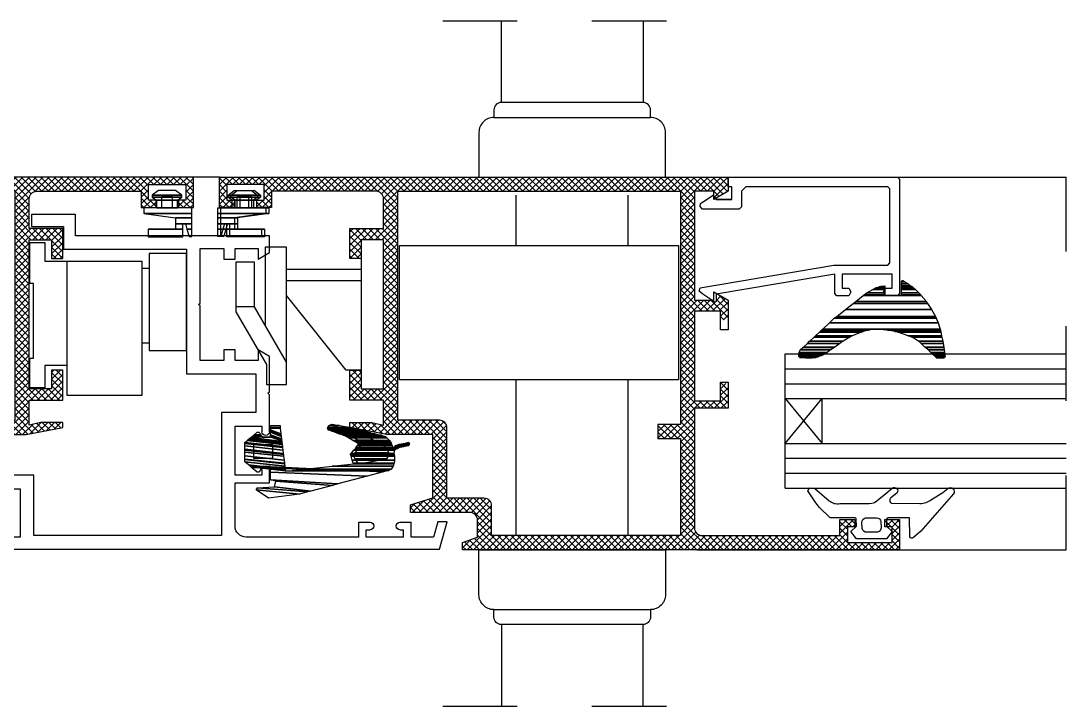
# Model space of a CAD drawing. Header units: millimetres. Extents: x 1398 to 1463.6, y 278.6 to 295.8.
# Drawn here: x 1420.327 to 1421.728, y 293.584 to 294.502 of the extents above; entities that cross this region are included whole.
import ezdxf

# ---------------------------------------------------------------- set-up
doc = ezdxf.new("R2010")
doc.units = ezdxf.units.MM
doc.linetypes.add('CENTER', pattern=[2, 1.25, -0.25, 0.25, -0.25])
for name, color, linetype in [('ACCES', 1, 'Continuous'), ('HATCH', 9, 'Continuous'), ('JOINT', 3, 'Continuous'), ('PARC', 8, 'Continuous'), ('PROFIL', 7, 'Continuous')]:
    doc.layers.add(name, color=color, linetype=linetype)
doc.styles.add('2', font='SCRIPTC.SHX', dxfattribs={"height": 0.2})
doc.styles.add('ROMANS', font='romans')

# ---------------------------------------------------------------- blocks, each defined once
blk = doc.blocks.new('8004000')
for p, q in [((-10.8, -1.6), (-10.8, -3.6)), ((-9.8, -1.6), (-9.8, -2.6)), ((-9.8, -2.6), (-9.3, -2.6)), ((-5.3, -2.6), (-4.8, -2.6)), ((-4.8, -1.6), (-4.8, -2.6)), ((-3.8, -1.6), (-3.8, -3.6)), ((-10.8, -3.6), (-9.3, -3.6)), ((-8.8, -3.1), (-8.8, -3.1)), ((-5.8, -3.1), (-5.8, -3.1)), ((-5.3, -3.6), (-3.8, -3.6))]:
    blk.add_line(p, q)
for centre, start, end in [((-9.3, -3.1), 0, 90), ((-5.3, -3.1), 90, 180), ((-9.3, -3.1), 270, 0), ((-5.3, -3.1), 180, 270)]:
    blk.add_arc(centre, 0.5, start, end)
at = {"layer": 'PROFIL'}
for p, q in [((-61.98, 0), (0, 0)), ((-61.98, -3.66), (-61.98, 0)), ((0, 0), (1.02, -3.66)), ((-56.2, -1.6), (-60.47, -1.6)), ((-60.47, -1.6), (-60.47, -3.66)), ((-56.2, -8.1), (-56.2, -1.6)), ((-29.2, -1.84), (-54.4, -1.84)), ((-54.4, -1.84), (-54.4, -9.9)), ((-29.2, -18.3), (-29.2, -1.84)), ((-10.8, -1.6), (-25.9, -1.6)), ((-4.8, -1.6), (-9.8, -1.6)), ((-0.8, -1.6), (-3.8, -1.6)), ((-0.23, -3.66), (-0.8, -1.6)), ((-60.47, -3.66), (-61.98, -3.66)), ((-27.4, -3.1), (-27.4, -8.9)), ((1.02, -3.66), (-0.23, -3.66)), ((-61.4, -13.6), (-61.4, -8.1)), ((-61.4, -8.1), (-56.2, -8.1)), ((-27.4, -8.9), (-22.8, -8.9)), ((-22.8, -8.9), (-22.8, -10.65)), ((-59.6, -9.9), (-59.6, -13.6)), ((-54.4, -9.9), (-59.6, -9.9)), ((-27.4, -9.9), (-27.4, -16.5)), ((-23.8, -9.9), (-27.4, -9.9)), ((-23.8, -10.65), (-23.8, -9.9)), ((-59.6, -13.6), (-61.4, -13.6)), ((-27.4, -16.5), (-23.8, -16.5)), ((-23.8, -16.5), (-23.8, -15.75)), ((-22.8, -15.75), (-22.8, -20.7)), ((-24.6, -18.3), (-29.2, -18.3)), ((-24.6, -23.5), (-24.6, -18.3)), ((-22.8, -20.7), (-23, -20.9)), ((-23, -20.9), (-22.8, -21.1)), ((-22.8, -21.1), (-22.8, -25.83)), ((-33.9, -23.5), (-24.6, -23.5)), ((-33.9, -40.2), (-33.9, -23.5)), ((-32.1, -25.3), (-32.1, -32.6)), ((-28.9, -25.3), (-32.1, -25.3)), ((-28.9, -26.7), (-28.9, -25.3)), ((-24.3, -25.3), (-27.4, -25.3)), ((-27.4, -25.3), (-27.4, -26.7)), ((-24.3, -26.7), (-24.3, -25.3)), ((-22.8, -25.83), (-24.3, -26.7)), ((-27.4, -26.7), (-28.9, -26.7)), ((-32.1, -32.6), (-32.3, -32.8)), ((-32.3, -32.8), (-32.1, -33)), ((-32.1, -33), (-32.1, -40.3)), ((-28.9, -38.9), (-27.4, -38.9)), ((-28.9, -40.3), (-28.9, -38.9)), ((-27.4, -38.9), (-27.4, -40.3)), ((-24.3, -38.9), (-22.8, -39.77)), ((-24.3, -40.3), (-24.3, -38.9)), ((-50.4, -43.25), (-50.4, -40.2)), ((-50.4, -40.2), (-33.9, -40.2)), ((-32.1, -40.3), (-28.9, -40.3)), ((-27.4, -40.3), (-24.3, -40.3)), ((-22.8, -39.77), (-22.8, -42)), ((-22.8, -42), (-48.8, -42)), ((-48.8, -42), (-48.8, -44.85)), ((-54.7, -43.25), (-50.4, -43.25)), ((-54.7, -44.85), (-54.7, -43.25)), ((-48.8, -44.85), (-54.7, -44.85))]:
    blk.add_line(p, q, dxfattribs=at)
for centre, radius, start, end in [((-25.9, -3.1), 1.5, 90, 180), ((-23.3, -10.65), 0.5, 180, 0), ((-23.3, -15.75), 0.5, 0, 180)]:
    blk.add_arc(centre, radius, start, end, dxfattribs=at)
blk = doc.blocks.new('3052000')
at = {"layer": 'ACCES'}
for p, q in [((0, -1), (-1, -1)), ((0, -11), (-1, -11))]:
    blk.add_line(p, q, dxfattribs=at)
blk.add_lwpolyline([(-11, 2), (-14, 2), (-14, 5), (-16, 5), (-16, 1), (-15.5, 1), (-15.5, -9), (-16, -9), (-16, -14.5), (-14, -14.5), (-14, -12), (-1, -12), (-1, 6), (-11, 6), (-11, -12)], dxfattribs=at)
blk.add_lwpolyline([(0, 0), (5, 0), (5, -13), (0, -13)], close=True, dxfattribs=at)
blk = doc.blocks.new('1663000')
at = {"layer": 'ACCES'}
for p, q in [((-12.8, -12.49), (-15.3, -12.49)), ((1.5, -16), (-8.5, -16)), ((1.5, -17.5), (-8.5, -17.5))]:
    blk.add_line(p, q, dxfattribs=at)
for points in [[(-8.5, -5.08), (-12.8, -12.49), (-12.8, -18.49), (-15.3, -18.49), (-15.3, -11.82), (-11.2, -4.76), (-11.2, -2.08), (-8.5, -2.08), (-8.5, -20.5), (-11.37, -20.5), (-11.37, -10.03)], [(1.5, -19), (1.5, -4), (-0.5, -4), (-8.5, -14)]]:
    blk.add_lwpolyline(points, dxfattribs=at)
blk = doc.blocks.new('*X21')
at = {"color": 0}
for p, q in [((135.51, 195.61), (136.94, 197.04)), ((135.51, 196.49), (136.06, 197.04)), ((136.51, 195.83), (135.51, 196.83)), ((137.18, 196.04), (136.18, 197.04)), ((136.82, 196.04), (137.82, 197.04)), ((138.06, 196.04), (137.06, 197.04)), ((137.71, 196.04), (138.71, 197.04)), ((138.95, 196.04), (137.95, 197.04)), ((138.59, 196.04), (139.09, 196.54)), ((139.09, 196.78), (138.83, 197.04)), ((139.09, 196.54), (139.59, 197.04)), ((139.83, 196.04), (139.09, 196.78)), ((139.48, 196.04), (140.48, 197.04)), ((140.71, 196.04), (139.71, 197.04)), ((140.36, 196.04), (141.36, 197.04)), ((141.6, 196.04), (140.6, 197.04)), ((141.24, 196.04), (142.24, 197.04)), ((142.48, 196.04), (141.48, 197.04)), ((142.13, 196.04), (143.13, 197.04)), ((144.3, 195.11), (142.37, 197.04)), ((142.51, 194.65), (144.9, 197.04)), ((142.51, 195.54), (144.01, 197.04)), ((145.18, 195.11), (143.25, 197.04)), ((143.85, 195.11), (145.78, 197.04)), ((146.07, 195.11), (144.13, 197.04)), ((144.73, 195.11), (146.66, 197.04)), ((146.95, 195.11), (145.02, 197.04)), ((145.62, 195.11), (147.55, 197.04)), ((147.83, 195.11), (145.9, 197.04)), ((146.5, 195.11), (148.43, 197.04)), ((148.72, 195.11), (146.79, 197.04)), ((147.38, 195.11), (149.31, 197.04)), ((149.6, 195.11), (147.67, 197.04)), ((148.27, 195.11), (150.2, 197.04)), ((150.49, 195.11), (148.55, 197.04)), ((149.15, 195.11), (151.08, 197.04)), ((151.37, 195.11), (149.44, 197.04)), ((150.03, 195.11), (151.97, 197.04)), ((152.25, 195.11), (150.32, 197.04)), ((150.92, 195.11), (152.85, 197.04)), ((153.14, 195.11), (151.21, 197.04)), ((151.8, 195.11), (153.73, 197.04)), ((154.02, 195.11), (152.09, 197.04)), ((152.69, 195.11), (154.62, 197.04)), ((154.91, 195.11), (152.97, 197.04)), ((153.57, 195.11), (155.5, 197.04)), ((155.79, 195.11), (153.86, 197.04)), ((154.45, 195.11), (156.39, 197.04)), ((156.67, 195.11), (154.74, 197.04)), ((155.34, 195.11), (157.27, 197.04)), ((157.56, 195.11), (155.62, 197.04)), ((156.22, 195.11), (158.15, 197.04)), ((158.39, 195.16), (156.51, 197.04)), ((157.11, 195.11), (158.39, 196.4)), ((158.39, 196.04), (157.39, 197.04)), ((158.39, 196.93), (158.28, 197.04)), ((158.39, 195.52), (159.92, 197.04)), ((158.39, 196.4), (159.04, 197.04)), ((160.21, 195.11), (158.39, 196.93)), ((158.87, 195.11), (160.81, 197.04)), ((161.09, 195.11), (159.16, 197.04)), ((159.76, 195.11), (161.69, 197.04)), ((161.98, 195.11), (160.04, 197.04)), ((160.64, 195.11), (162.57, 197.04)), ((164.91, 193.07), (160.93, 197.04)), ((161.53, 195.11), (163.46, 197.04)), ((164.91, 193.95), (161.81, 197.04)), ((162.35, 195.05), (164.34, 197.04)), ((164.91, 194.83), (162.7, 197.04)), ((162.84, 194.66), (165.22, 197.04)), ((163.01, 193.94), (166.11, 197.04)), ((165.51, 195.11), (163.58, 197.04)), ((166.4, 195.11), (164.46, 197.04)), ((165.06, 195.11), (166.99, 197.04)), ((167.28, 195.11), (165.35, 197.04)), ((165.94, 195.11), (167.88, 197.04)), ((168.16, 195.11), (166.23, 197.04)), ((166.83, 195.11), (168.76, 197.04)), ((169.05, 195.11), (167.12, 197.04)), ((167.71, 195.11), (169.64, 197.04)), ((169.93, 195.11), (168, 197.04)), ((168.6, 195.11), (170.53, 197.04)), ((170.82, 195.11), (168.88, 197.04)), ((169.48, 195.11), (171.41, 197.04)), ((171.7, 195.11), (169.77, 197.04)), ((170.36, 195.11), (172.3, 197.04)), ((172.58, 195.11), (170.65, 197.04)), ((171.25, 195.11), (173.18, 197.04)), ((173.47, 195.11), (171.53, 197.04)), ((172.13, 195.11), (174.06, 197.04)), ((174.35, 195.11), (172.42, 197.04)), ((173.02, 195.11), (174.95, 197.04)), ((175.23, 195.11), (173.3, 197.04)), ((173.9, 195.11), (175.83, 197.04)), ((176.12, 195.11), (174.19, 197.04)), ((174.78, 195.11), (176.72, 197.04)), ((177, 195.11), (175.07, 197.04)), ((175.67, 195.11), (177.6, 197.04)), ((177.89, 195.11), (175.95, 197.04)), ((176.55, 195.11), (178.48, 197.04)), ((178.77, 195.11), (176.84, 197.04)), ((177.43, 195.11), (179.37, 197.04)), ((179.65, 195.11), (177.72, 197.04)), ((178.32, 195.11), (180.25, 197.04)), ((180.54, 195.11), (178.61, 197.04)), ((179.2, 195.11), (181.13, 197.04)), ((181.42, 195.11), (179.49, 197.04)), ((180.09, 195.11), (182.02, 197.04)), ((182.31, 195.11), (180.37, 197.04)), ((180.97, 195.11), (182.9, 197.04)), ((183.19, 195.11), (181.26, 197.04)), ((181.85, 195.11), (183.79, 197.04)), ((184.07, 195.11), (182.14, 197.04)), ((182.74, 195.11), (184.67, 197.04)), ((184.96, 195.11), (183.03, 197.04)), ((183.62, 195.11), (185.55, 197.04)), ((185.84, 195.11), (183.91, 197.04)), ((184.51, 195.11), (186.44, 197.04)), ((186.73, 195.11), (184.79, 197.04)), ((185.39, 195.11), (187.32, 197.04)), ((187.61, 195.11), (185.68, 197.04)), ((186.27, 195.11), (188.21, 197.04)), ((188.49, 195.11), (186.56, 197.04)), ((187.16, 195.11), (189.09, 197.04)), ((189.38, 195.11), (187.44, 197.04)), ((188.04, 195.11), (189.97, 197.04)), ((192.11, 193.27), (188.33, 197.04)), ((188.93, 195.11), (190.86, 197.04)), ((192.11, 194.15), (189.21, 197.04)), ((189.81, 195.11), (191.74, 197.04)), ((192.11, 195.04), (190.1, 197.04)), ((190.21, 193.74), (193.51, 197.04)), ((190.21, 194.63), (192.63, 197.04)), ((192.55, 195.48), (190.98, 197.04)), ((193.2, 195.71), (191.86, 197.04)), ((193.84, 195.95), (192.75, 197.04)), ((192.99, 195.64), (194.11, 196.76)), ((194.11, 196.57), (193.63, 197.04)), ((136.51, 194.95), (135.51, 195.95)), ((135.51, 194.73), (136.51, 195.73)), ((136.51, 194.07), (135.51, 195.07)), ((135.51, 193.84), (136.51, 194.84)), ((143.51, 195.02), (142.51, 196.02)), ((143.51, 194.14), (142.51, 195.14)), ((157.99, 195.11), (158.39, 195.52)), ((159.32, 195.11), (158.39, 196.04)), ((158.44, 195.11), (158.39, 195.16)), ((163.01, 193.06), (164.91, 194.96)), ((136.74, 192.94), (135.51, 194.18)), ((135.51, 192.96), (136.51, 193.96)), ((136.38, 192.94), (137.38, 193.94)), ((137.39, 193.19), (136.63, 193.94)), ((141.51, 193.65), (141.8, 193.94)), ((142.05, 192.94), (141.51, 193.49)), ((141.68, 192.94), (143.51, 194.77)), ((142.93, 192.94), (141.93, 193.94)), ((143.51, 193.25), (142.51, 194.25)), ((142.56, 192.94), (143.51, 193.89)), ((164.91, 192.18), (163.01, 194.08)), ((163.01, 192.17), (164.91, 194.07)), ((190.21, 192.86), (192.11, 194.76)), ((194.38, 190.11), (190.21, 194.28)), ((190.21, 191.97), (192.11, 193.87)), ((135.86, 192.94), (135.51, 193.3)), ((137.28, 192.96), (137.36, 193.04)), ((143.45, 192.94), (143.51, 193)), ((164.91, 191.3), (163.01, 193.2)), ((163.01, 191.29), (164.91, 193.19)), ((164.91, 190.42), (163.01, 192.32)), ((163.01, 190.41), (164.91, 192.31)), ((193.49, 190.11), (190.21, 193.4)), ((190.21, 191.09), (192.11, 192.99)), ((192.61, 190.11), (190.21, 192.52)), ((190.45, 190.45), (192.35, 192.35)), ((191.01, 190.13), (192.91, 192.03)), ((191.88, 190.11), (193.78, 192.01)), ((192.76, 190.11), (194.66, 192.01)), ((195.26, 190.11), (193.36, 192.01)), ((193.65, 190.11), (195.55, 192.01)), ((196.14, 190.11), (194.24, 192.01)), ((194.53, 190.11), (196.43, 192.01)), ((198.11, 189.04), (195.13, 192.01)), ((195.42, 190.11), (197.32, 192.01)), ((198.11, 189.92), (196.01, 192.01)), ((196.21, 188.25), (199.97, 192.01)), ((196.21, 189.13), (199.08, 192.01)), ((196.21, 190.02), (198.2, 192.01)), ((198.67, 190.24), (196.9, 192.01)), ((199.34, 190.45), (197.78, 192.01)), ((200.01, 190.67), (198.66, 192.01)), ((199.27, 190.43), (200.85, 192.01)), ((200.68, 190.88), (199.55, 192.01)), ((201.11, 191.34), (200.43, 192.01)), ((164.91, 189.53), (163.01, 191.43)), ((163.01, 189.52), (164.91, 191.42)), ((191.73, 190.11), (190.21, 191.63)), ((190.71, 190.24), (190.34, 190.62)), ((200.56, 190.84), (201.11, 191.38)), ((164.91, 188.65), (163.01, 190.55)), ((163.01, 188.64), (164.91, 190.54)), ((164.91, 187.76), (163.01, 189.66)), ((163.01, 187.75), (164.91, 189.65)), ((198.11, 188.15), (196.21, 190.05)), ((196.21, 187.37), (198.11, 189.27)), ((164.91, 186.88), (163.01, 188.78)), ((163.01, 186.87), (164.91, 188.77)), ((164.91, 186), (163.01, 187.9)), ((163.01, 185.99), (164.91, 187.89)), ((198.11, 187.27), (196.21, 189.17)), ((196.21, 186.48), (198.11, 188.38)), ((198.11, 186.38), (196.21, 188.28)), ((164.91, 185.11), (163.01, 187.01)), ((163.01, 185.1), (164.91, 187)), ((196.21, 185.6), (198.11, 187.5)), ((198.11, 185.5), (196.21, 187.4)), ((196.21, 184.72), (198.11, 186.62)), ((198.11, 184.62), (196.21, 186.52)), ((164.91, 184.23), (163.01, 186.13)), ((163.01, 184.22), (164.91, 186.12)), ((163.01, 183.34), (164.91, 185.24)), ((164.91, 183.34), (163.01, 185.24)), ((196.21, 183.83), (198.11, 185.73)), ((198.11, 183.73), (196.21, 185.63)), ((164.91, 182.46), (163.01, 184.36)), ((163.01, 182.45), (164.91, 184.35)), ((196.21, 182.95), (198.11, 184.85)), ((198.11, 182.85), (196.21, 184.75)), ((196.21, 182.06), (198.11, 183.96)), ((198.11, 181.96), (196.21, 183.86)), ((166.27, 180.21), (163.01, 183.48)), ((163.01, 181.57), (164.91, 183.47)), ((165.39, 180.21), (163.01, 182.59)), ((163.01, 180.68), (164.91, 182.58)), ((196.21, 181.18), (198.11, 183.08)), ((199.53, 179.66), (196.21, 182.98)), ((196.26, 180.35), (198.11, 182.2)), ((163.01, 178.92), (166.2, 182.11)), ((163.01, 179.8), (165.32, 182.11)), ((164.91, 179.81), (163.01, 181.71)), ((164.91, 178.92), (163.01, 180.82)), ((165.19, 180.21), (167.09, 182.11)), ((167.15, 180.21), (165.25, 182.11)), ((166.07, 180.21), (167.91, 182.05)), ((167.91, 180.34), (166.14, 182.11)), ((166.95, 180.21), (167.91, 181.16)), ((167.91, 181.23), (167.02, 182.11)), ((167.91, 182.11), (167.91, 182.11)), ((198.64, 179.66), (196.21, 182.1)), ((197.76, 179.66), (196.21, 181.21)), ((196.63, 179.84), (198.35, 181.56)), ((197.34, 179.66), (199.24, 181.56)), ((198.22, 179.66), (200.12, 181.56)), ((200.41, 179.66), (198.51, 181.56)), ((199.11, 179.66), (201.01, 181.56)), ((201.29, 179.66), (199.39, 181.56)), ((199.99, 179.66), (201.89, 181.56)), ((202.18, 179.66), (200.28, 181.56)), ((200.87, 179.66), (202.77, 181.56)), ((204.7, 178.02), (201.16, 181.56)), ((201.76, 179.66), (203.66, 181.56)), ((204.7, 178.91), (202.04, 181.56)), ((202.64, 179.66), (204.5, 181.52)), ((202.81, 178.94), (205.24, 181.38)), ((204.7, 179.79), (202.93, 181.56)), ((205.17, 180.21), (203.81, 181.56)), ((206.31, 179.94), (204.79, 181.47)), ((205, 180.25), (205.99, 181.24)), ((205.71, 180.08), (206.73, 181.09)), ((207.2, 179.94), (205.88, 181.26)), ((206.46, 179.94), (207.47, 180.95)), ((208.08, 179.94), (206.98, 181.05)), ((207.35, 179.94), (208.21, 180.81)), ((208.96, 179.94), (208.07, 180.83)), ((162.02, 177.04), (164.91, 179.93)), ((164.91, 178.04), (163.01, 179.94)), ((167.84, 180.21), (167.91, 180.28)), ((196.78, 179.76), (196.3, 180.23)), ((202.81, 178.06), (204.7, 179.95)), ((208.23, 179.94), (208.95, 180.67)), ((209.11, 179.94), (209.21, 180.04)), ((209.21, 180.59), (209.17, 180.62)), ((158.51, 176.18), (160.37, 178.04)), ((158.51, 177.07), (159.48, 178.04)), ((158.51, 177.95), (158.6, 178.04)), ((159.71, 177.04), (158.71, 178.04)), ((160.6, 177.04), (159.6, 178.04)), ((160.25, 177.04), (161.25, 178.04)), ((161.48, 177.04), (160.48, 178.04)), ((161.13, 177.04), (162.13, 178.04)), ((162.37, 177.04), (161.37, 178.04)), ((164.91, 175.39), (162.25, 178.04)), ((162.9, 177.04), (164.91, 179.05)), ((164.91, 177.16), (163.01, 179.06)), ((164.91, 176.27), (163.01, 178.17)), ((163.01, 176.26), (164.91, 178.16)), ((202.81, 177.17), (204.7, 179.07)), ((204.71, 177.13), (202.81, 179.03)), ((202.81, 176.29), (204.7, 178.19)), ((205.51, 175.44), (202.81, 178.15)), ((159.51, 176.37), (158.51, 177.37)), ((163.01, 175.38), (164.91, 177.28)), ((202.81, 175.41), (204.7, 177.3)), ((204.71, 175.36), (202.81, 177.26)), ((202.81, 174.52), (205.23, 176.94)), ((202.81, 173.64), (206.11, 176.94)), ((206.39, 175.44), (204.89, 176.94)), ((205.5, 175.44), (207, 176.94)), ((207.28, 175.44), (205.78, 176.94)), ((206.38, 175.44), (207.88, 176.94)), ((209.21, 174.4), (206.66, 176.94)), ((207.26, 175.44), (208.76, 176.94)), ((209.21, 175.28), (207.54, 176.94)), ((209.21, 176.17), (208.43, 176.94)), ((159.51, 175.49), (158.51, 176.49)), ((158.51, 175.3), (159.51, 176.3)), ((159.43, 174.68), (158.51, 175.6)), ((158.81, 174.72), (159.51, 175.42)), ((164.91, 174.51), (163.01, 176.41)), ((163.01, 174.5), (164.91, 176.4)), ((164.91, 173.62), (163.01, 175.52)), ((163.01, 173.61), (164.91, 175.51)), ((204.71, 174.48), (202.81, 176.38)), ((204.71, 173.6), (202.81, 175.5)), ((207.71, 175), (209.21, 176.5)), ((207.71, 174.12), (209.21, 175.62)), ((164.91, 172.74), (163.01, 174.64)), ((163.01, 172.73), (164.91, 174.63)), ((202.81, 172.75), (204.71, 174.65)), ((204.71, 172.71), (202.81, 174.61)), ((209.21, 173.52), (207.71, 175.02)), ((207.71, 173.23), (209.21, 174.73)), ((208.89, 172.94), (207.71, 174.13)), ((208.3, 172.94), (209.21, 173.85)), ((164.91, 171.85), (163.01, 173.75)), ((163.01, 171.84), (164.91, 173.74)), ((164.91, 170.97), (163.01, 172.87)), ((163.01, 170.96), (164.91, 172.86)), ((202.81, 171.87), (204.71, 173.77)), ((204.71, 171.83), (202.81, 173.73)), ((202.81, 170.99), (204.71, 172.89)), ((204.71, 170.94), (202.81, 172.84)), ((208.01, 172.94), (207.71, 173.25)), ((209.18, 172.94), (209.21, 172.97)), ((164.91, 170.09), (163.01, 171.99)), ((163.01, 170.08), (164.91, 171.98)), ((164.91, 169.2), (163.01, 171.1)), ((163.01, 169.19), (164.91, 171.09)), ((202.81, 170.1), (204.71, 172)), ((204.71, 170.06), (202.81, 171.96)), ((202.81, 169.22), (204.71, 171.12)), ((204.71, 169.18), (202.81, 171.08)), ((164.91, 168.32), (163.01, 170.22)), ((163.01, 168.31), (164.91, 170.21)), ((202.81, 168.33), (204.71, 170.23)), ((204.71, 168.29), (202.81, 170.19)), ((163.01, 167.43), (164.91, 169.33)), ((164.91, 167.43), (163.01, 169.33)), ((164.91, 166.55), (163.01, 168.45)), ((163.01, 166.54), (164.91, 168.44)), ((202.81, 167.45), (204.71, 169.35)), ((204.71, 167.41), (202.81, 169.31)), ((202.81, 166.57), (204.71, 168.47)), ((204.71, 166.53), (202.81, 168.43)), ((164.91, 165.67), (163.01, 167.57)), ((163.01, 165.66), (164.91, 167.56)), ((202.81, 165.68), (204.71, 167.58)), ((204.71, 165.64), (202.81, 167.54)), ((158.51, 165.58), (159.12, 166.19)), ((160.84, 163.54), (158.51, 165.88)), ((158.51, 164.69), (159.51, 165.69)), ((159.51, 165.76), (159.08, 166.18)), ((161.78, 163.54), (164.91, 166.67)), ((162.66, 163.54), (164.91, 165.79)), ((164.91, 164.78), (163.01, 166.68)), ((164.91, 163.9), (163.01, 165.8)), ((202.81, 164.8), (204.71, 166.7)), ((204.71, 164.76), (202.81, 166.66)), ((202.81, 163.91), (204.71, 165.81)), ((204.71, 163.87), (202.81, 165.77)), ((158.51, 163.81), (159.74, 165.04)), ((160.09, 163.41), (158.51, 165)), ((159.85, 162.76), (158.51, 164.11)), ((158.9, 163.32), (160.63, 165.04)), ((161.72, 163.54), (160.22, 165.04)), ((160.26, 163.8), (161.51, 165.04)), ((160.89, 163.54), (162.39, 165.04)), ((162.61, 163.54), (161.11, 165.04)), ((164.91, 162.13), (161.99, 165.04)), ((164.91, 163.02), (162.88, 165.04)), ((163.01, 163.01), (164.91, 164.91)), ((163.01, 162.12), (164.91, 164.02)), ((202.81, 163.03), (204.71, 164.93)), ((204.71, 162.99), (202.81, 164.89)), ((202.81, 162.15), (204.71, 164.05)), ((204.71, 162.11), (202.81, 164.01)), ((159.46, 162.99), (160.09, 163.62)), ((160.09, 162.74), (160.11, 162.76)), ((164.91, 161.25), (163.01, 163.15)), ((163.01, 161.24), (164.91, 163.14)), ((202.81, 161.26), (204.71, 163.16)), ((204.71, 161.22), (202.81, 163.12)), ((164.91, 160.36), (163.01, 162.26)), ((163.01, 160.35), (164.91, 162.25)), ((164.91, 159.48), (163.01, 161.38)), ((163.01, 159.47), (164.91, 161.37)), ((202.81, 160.38), (204.71, 162.28)), ((204.71, 160.34), (202.81, 162.24)), ((202.81, 159.5), (204.71, 161.4)), ((204.71, 159.45), (202.81, 161.35)), ((164.91, 158.6), (163.01, 160.5)), ((163.01, 158.59), (164.91, 160.49)), ((202.81, 158.61), (204.71, 160.51)), ((204.71, 158.57), (202.81, 160.47)), ((164.91, 157.71), (163.01, 159.61)), ((163.01, 157.7), (164.91, 159.6)), ((164.91, 156.83), (163.01, 158.73)), ((163.01, 156.82), (164.91, 158.72)), ((202.81, 157.73), (204.71, 159.63)), ((204.71, 157.69), (202.81, 159.59)), ((202.81, 156.84), (204.71, 158.74)), ((204.71, 156.8), (202.81, 158.7)), ((164.91, 155.94), (163.01, 157.84)), ((163.01, 155.93), (164.91, 157.83)), ((202.81, 155.96), (204.71, 157.86)), ((204.71, 155.92), (202.81, 157.82)), ((202.81, 155.08), (204.71, 156.98)), ((207.71, 157.32), (208.33, 157.94)), ((207.71, 156.44), (209.21, 157.94)), ((209.21, 155.84), (207.71, 157.34)), ((207.71, 155.56), (209.21, 157.06)), ((209.21, 156.72), (207.98, 157.94)), ((209.21, 157.61), (208.87, 157.94)), ((164.91, 155.06), (163.01, 156.96)), ((163.01, 155.05), (164.91, 156.95)), ((164.91, 154.18), (163.01, 156.08)), ((163.01, 154.17), (164.91, 156.07)), ((205.8, 153.94), (202.81, 156.93)), ((202.81, 154.19), (204.71, 156.09)), ((204.91, 153.94), (202.81, 156.05)), ((206.98, 153.94), (209.21, 156.17)), ((209.21, 154.95), (207.71, 156.45)), ((209.21, 154.07), (207.71, 155.57)), ((164.91, 153.29), (163.01, 155.19)), ((163.01, 153.28), (164.91, 155.18)), ((164.91, 152.41), (163.01, 154.31)), ((163.01, 152.4), (164.91, 154.3)), ((202.81, 153.31), (204.94, 155.44)), ((202.81, 152.42), (205.83, 155.44)), ((204.71, 153.27), (202.81, 155.17)), ((204.71, 152.38), (202.81, 154.28)), ((206.68, 153.94), (205.18, 155.44)), ((205.21, 153.94), (206.71, 155.44)), ((207.56, 153.94), (206.06, 155.44)), ((206.09, 153.94), (207.59, 155.44)), ((208.45, 153.94), (206.95, 155.44)), ((207.86, 153.94), (209.21, 155.29)), ((208.75, 153.94), (209.21, 154.4)), ((163.01, 151.52), (164.91, 153.42)), ((164.91, 151.52), (163.01, 153.42)), ((202.81, 151.54), (204.71, 153.44)), ((204.71, 151.5), (202.81, 153.4)), ((164.91, 150.64), (163.01, 152.54)), ((163.01, 150.63), (164.91, 152.53)), ((164.91, 149.76), (163.01, 151.66)), ((163.01, 149.75), (164.91, 151.65)), ((202.81, 150.66), (204.71, 152.56)), ((204.71, 150.62), (202.81, 152.52)), ((202.81, 149.77), (204.71, 151.67)), ((204.74, 149.7), (202.81, 151.63)), ((161.19, 147.04), (164.91, 150.76)), ((166.73, 147.04), (163.01, 150.77)), ((200.96, 147.04), (204.71, 150.79)), ((206.51, 147.04), (202.81, 150.75)), ((219.71, 150.76), (220.09, 151.14)), ((219.71, 149.88), (220.97, 151.14)), ((220.71, 149.64), (219.71, 150.64)), ((219.71, 149), (220.71, 150)), ((221.09, 150.14), (220.09, 151.14)), ((220.86, 150.14), (221.71, 151)), ((221.71, 150.41), (220.97, 151.14)), ((224.71, 150.46), (225.39, 151.14)), ((225.51, 150.14), (224.71, 150.94)), ((225.27, 150.14), (226.27, 151.14)), ((226.71, 149.83), (225.39, 151.14)), ((225.71, 149.69), (226.71, 150.69)), ((226.71, 150.71), (226.27, 151.14)), ((158.51, 147.9), (160.33, 149.72)), ((158.51, 148.78), (158.89, 149.17)), ((158.54, 147.04), (160.44, 148.94)), ((160.55, 147.04), (158.6, 149)), ((161.43, 147.04), (159.15, 149.32)), ((159.42, 147.04), (161.32, 148.94)), ((160.41, 148.95), (159.71, 149.64)), ((160.3, 147.04), (162.2, 148.94)), ((162.31, 147.04), (160.41, 148.94)), ((163.2, 147.04), (161.3, 148.94)), ((162.07, 147.04), (164.91, 149.88)), ((164.08, 147.04), (162.18, 148.94)), ((162.95, 147.04), (164.91, 149)), ((165.85, 147.04), (163.01, 149.89)), ((164.97, 147.04), (163.01, 149.01)), ((163.84, 147.04), (165.74, 148.94)), ((164.72, 147.04), (166.62, 148.94)), ((165.61, 147.04), (167.51, 148.94)), ((167.62, 147.04), (165.72, 148.94)), ((166.49, 147.04), (168.39, 148.94)), ((168.5, 147.04), (166.6, 148.94)), ((167.37, 147.04), (169.27, 148.94)), ((169.39, 147.04), (167.49, 148.94)), ((168.26, 147.04), (170.16, 148.94)), ((170.27, 147.04), (168.37, 148.94)), ((169.14, 147.04), (171.04, 148.94)), ((171.15, 147.04), (169.25, 148.94)), ((170.03, 147.04), (171.93, 148.94)), ((172.04, 147.04), (170.14, 148.94)), ((170.91, 147.04), (172.81, 148.94)), ((172.92, 147.04), (171.02, 148.94)), ((171.79, 147.04), (173.69, 148.94)), ((173.81, 147.04), (171.91, 148.94)), ((172.68, 147.04), (174.58, 148.94)), ((174.69, 147.04), (172.79, 148.94)), ((173.56, 147.04), (175.46, 148.94)), ((175.57, 147.04), (173.67, 148.94)), ((174.45, 147.04), (176.35, 148.94)), ((176.46, 147.04), (174.56, 148.94)), ((175.33, 147.04), (177.23, 148.94)), ((177.34, 147.04), (175.44, 148.94)), ((176.21, 147.04), (178.11, 148.94)), ((178.22, 147.04), (176.32, 148.94)), ((177.1, 147.04), (179, 148.94)), ((179.11, 147.04), (177.21, 148.94)), ((177.98, 147.04), (179.88, 148.94)), ((179.99, 147.04), (178.09, 148.94)), ((178.86, 147.04), (180.76, 148.94)), ((180.88, 147.04), (178.98, 148.94)), ((179.75, 147.04), (181.65, 148.94)), ((181.76, 147.04), (179.86, 148.94)), ((180.63, 147.04), (182.53, 148.94)), ((182.64, 147.04), (180.74, 148.94)), ((181.52, 147.04), (183.42, 148.94)), ((183.53, 147.04), (181.63, 148.94)), ((182.4, 147.04), (184.3, 148.94)), ((184.41, 147.04), (182.51, 148.94)), ((183.28, 147.04), (185.18, 148.94)), ((185.3, 147.04), (183.4, 148.94)), ((184.17, 147.04), (186.07, 148.94)), ((186.18, 147.04), (184.28, 148.94)), ((185.05, 147.04), (186.95, 148.94)), ((187.06, 147.04), (185.16, 148.94)), ((185.94, 147.04), (187.84, 148.94)), ((187.95, 147.04), (186.05, 148.94)), ((186.82, 147.04), (188.72, 148.94)), ((188.83, 147.04), (186.93, 148.94)), ((187.7, 147.04), (189.6, 148.94)), ((189.71, 147.04), (187.81, 148.94)), ((188.59, 147.04), (190.49, 148.94)), ((190.6, 147.04), (188.7, 148.94)), ((189.47, 147.04), (191.37, 148.94)), ((191.48, 147.04), (189.58, 148.94)), ((190.35, 147.04), (192.25, 148.94)), ((192.37, 147.04), (190.47, 148.94)), ((191.24, 147.04), (193.14, 148.94)), ((193.25, 147.04), (191.35, 148.94)), ((192.12, 147.04), (194.02, 148.94)), ((194.13, 147.04), (192.23, 148.94)), ((193.01, 147.04), (194.91, 148.94)), ((195.02, 147.04), (193.12, 148.94)), ((193.89, 147.04), (195.79, 148.94)), ((195.9, 147.04), (194, 148.94)), ((194.77, 147.04), (196.67, 148.94)), ((196.79, 147.04), (194.89, 148.94)), ((195.66, 147.04), (197.56, 148.94)), ((197.67, 147.04), (195.77, 148.94)), ((196.54, 147.04), (198.44, 148.94)), ((198.55, 147.04), (196.65, 148.94)), ((197.43, 147.04), (199.33, 148.94)), ((199.44, 147.04), (197.54, 148.94)), ((198.31, 147.04), (200.21, 148.94)), ((200.32, 147.04), (198.42, 148.94)), ((199.19, 147.04), (201.09, 148.94)), ((201.21, 147.04), (199.31, 148.94)), ((200.08, 147.04), (201.98, 148.94)), ((202.09, 147.04), (200.19, 148.94)), ((202.97, 147.04), (201.07, 148.94)), ((201.85, 147.04), (204.71, 149.91)), ((203.86, 147.04), (201.96, 148.94)), ((202.73, 147.04), (204.96, 149.28)), ((205.62, 147.04), (202.81, 149.86)), ((204.74, 147.04), (202.81, 148.98)), ((203.61, 147.04), (205.53, 148.96)), ((204.5, 147.04), (206.4, 148.94)), ((205.38, 147.04), (207.28, 148.94)), ((207.39, 147.04), (205.46, 148.97)), ((206.26, 147.04), (208.16, 148.94)), ((208.28, 147.04), (206.38, 148.94)), ((207.15, 147.04), (209.05, 148.94)), ((209.16, 147.04), (207.26, 148.94)), ((208.03, 147.04), (209.93, 148.94)), ((210.04, 147.04), (208.14, 148.94)), ((208.92, 147.04), (210.82, 148.94)), ((210.93, 147.04), (209.03, 148.94)), ((209.8, 147.04), (211.7, 148.94)), ((211.81, 147.04), (209.91, 148.94)), ((210.68, 147.04), (212.58, 148.94)), ((212.7, 147.04), (210.8, 148.94)), ((211.57, 147.04), (213.47, 148.94)), ((213.58, 147.04), (211.68, 148.94)), ((212.45, 147.04), (214.35, 148.94)), ((214.46, 147.04), (212.56, 148.94)), ((213.34, 147.04), (215.24, 148.94)), ((215.35, 147.04), (213.45, 148.94)), ((214.22, 147.04), (216.12, 148.94)), ((216.23, 147.04), (214.33, 148.94)), ((215.1, 147.04), (217, 148.94)), ((217.12, 147.04), (215.22, 148.94)), ((215.99, 147.04), (217.89, 148.94)), ((218, 147.04), (216.1, 148.94)), ((216.87, 147.04), (218.77, 148.94)), ((218.88, 147.04), (216.98, 148.94)), ((217.76, 147.04), (219.66, 148.94)), ((219.77, 147.04), (217.87, 148.94)), ((218.64, 147.04), (220.71, 149.11)), ((220.65, 147.04), (218.75, 148.94)), ((221.53, 147.04), (219.63, 148.94)), ((220.71, 148.76), (219.71, 149.76)), ((224.83, 147.04), (226.71, 148.92)), ((226.71, 148.94), (225.71, 149.94)), ((225.71, 148.81), (226.71, 149.81)), ((226.71, 148.06), (225.71, 149.06)), ((159.66, 147.04), (158.51, 148.2)), ((158.78, 147.04), (158.51, 147.32)), ((219.52, 147.04), (220.71, 148.23)), ((220.41, 147.04), (221.41, 148.04)), ((221.29, 147.04), (222.29, 148.04)), ((222.42, 147.04), (221.42, 148.04)), ((222.17, 147.04), (223.17, 148.04)), ((223.3, 147.04), (222.3, 148.04)), ((223.06, 147.04), (224.06, 148.04)), ((224.19, 147.04), (223.19, 148.04)), ((223.94, 147.04), (224.94, 148.04)), ((225.07, 147.04), (224.07, 148.04)), ((225.95, 147.04), (224.95, 148.04)), ((226.71, 147.18), (225.71, 148.18)), ((225.71, 147.04), (226.71, 148.04)), ((226.59, 147.04), (226.71, 147.16))]:
    blk.add_line(p, q, dxfattribs=at)
blk = doc.blocks.new('8070000')
at = {"layer": 'PROFIL'}
for points in [[(44.7, -21), (44.7, -18.5), (41.7, -18.5), (41.7, -38.5), (44.7, -38.5), (44.7, -36), (46.2, -36), (46.2, -40), (41.7, -40), (41.7, -44, 0.414214), (42.7, -45), (56.7, -45), (56.7, -42.8), (58.7, -42.8), (58.7, -43.8), (57.7, -43.8), (57.7, -45.9), (62.7, -45.9), (62.7, -43.8), (61.7, -43.8), (61.7, -42.8), (63.7, -42.8), (63.7, -46.9), (-4.5, -46.9), (-4.5, -45), (-2.6, -43.9), (-2.6, -45), (0, -45), (0, -30.4), (-2.6, -30.4), (-2.6, -31.5), (-4.5, -30.4), (-4.5, -26.4), (-3.5, -26.4), (-3.5, -28.9), (0, -28.9), (0, -16.9), (-3.5, -16.9), (-3.5, -19.4), (-4.5, -19.4), (-4.5, -15.9), (0, -15.9), (0, 0.17, 0.414214), (-1, 1.17), (-19.5, 1.17), (-19.5, -1), (-21.5, -1), (-21.5, 0), (-20.5, 0), (-20.5, 2.1), (-26.5, 2.1), (-26.5, 0), (-25.5, 0), (-25.5, -1), (-27.5, -1), (-27.5, 3.1), (31.1, 3.1), (31.1, 2.1), (29.1, 1.38), (29.1, -0.93, 0.414214), (30.1, -1.93), (38.1, -1.93), (38.1, -2.93), (35.1, -3.88), (35.1, -12.38), (41.3, -12.38), (46.2, -13.33), (46.2, -14), (43.26, -14), (41.69, -13.62), (41.7, -17), (46.2, -17), (46.2, -21)], [(28.2, -3.83), (33.2, -3.83), (33.2, -13.28, 0.414214), (34.2, -14.28), (39.8, -14.28), (39.8, -45), (1.9, -45), (1.9, -13.73), (4.9, -13.73), (4.9, -11.83), (1.9, -11.83), (1.9, 1.17), (27.2, 1.17), (27.2, -2.83, 0.414214)]]:
    blk.add_lwpolyline(points, format="xyb", close=True, dxfattribs=at)
at = {"layer": 'HATCH'}
blk.add_blockref('*X21', (-163.01, -193.94), dxfattribs=at)
blk = doc.blocks.new('2896000')
at = {"layer": 'JOINT', "color": 3, "linetype": 'Continuous'}
mesh = blk.add_polyface(dxfattribs=at)
corners = [(20.43, 2.83), (19.81, 2.83), (20.76, 2.85), (19.78, 2.85), (2.87, 2.85), (20.77, 2.86), (19.77, 2.86), (2.89, 2.86), (2.82, 2.86), (20.79, 2.87), (19.76, 2.87), (3.13, 2.87), (2.19, 2.87), (20.8, 2.88), (19.75, 2.88), (3.21, 2.88), (1.51, 2.88), (20.83, 2.91), (19.72, 2.91), (3.64, 2.91), (1.47, 2.91), (20.93, 2.99), (19.63, 2.99), (3.89, 2.99), (1.37, 2.99), (20.92, 3.06), (19.56, 3.06), (4.07, 3.06), (1.29, 3.06), (20.91, 3.16), (19.45, 3.16), (4.39, 3.16), (1.3, 3.16), (20.9, 3.27), (19.33, 3.27), (4.58, 3.27), (1.31, 3.27), (20.85, 3.57), (19.01, 3.57), (5.1, 3.57), (1.34, 3.57), (20.85, 3.57), (19.01, 3.57), (5.11, 3.57), (1.34, 3.57), (20.79, 3.91), (18.64, 3.91), (5.58, 3.91), (1.48, 3.91), (20.79, 3.92), (18.64, 3.92), (5.59, 3.92), (1.49, 3.92), (20.75, 4.24), (18.29, 4.24), (6.04, 4.24), (1.86, 4.24), (20.74, 4.3), (18.22, 4.3), (6.13, 4.3), (1.93, 4.3), (20.69, 4.79), (17.7, 4.79), (6.81, 4.79), (2.46, 4.79), (20.62, 5.07), (17.41, 5.07), (7.2, 5.07), (2.75, 5.07), (20.61, 5.11), (17.34, 5.11), (7.26, 5.11), (2.8, 5.11), (20.49, 5.62), (16.52, 5.62), (8.14, 5.62), (3.35, 5.62), (20.49, 5.64), (16.49, 5.64), (8.16, 5.64), (3.36, 5.64), (20.45, 5.82), (15.96, 5.82), (8.48, 5.82), (3.56, 5.82), (20.36, 6.3), (14.57, 6.3), (9.74, 6.3), (4.08, 6.3), (20.34, 6.37), (14.19, 6.37), (9.93, 6.37), (4.16, 6.37), (20.3, 6.56), (13.23, 6.56), (10.66, 6.56), (4.36, 6.56), (20.29, 6.6), (13.07, 6.6), (10.78, 6.6), (4.4, 6.6), (20.28, 6.63), (12.67, 6.63), (10.92, 6.63), (4.44, 6.63), (20.26, 6.71), (11.87, 6.71), (4.52, 6.71), (19.99, 7.55), (5.42, 7.55), (19.74, 8.15), (6.07, 8.15), (19.63, 8.41), (6.4, 8.41), (19.12, 9.34), (7.57, 9.34), (18.59, 10.15), (8.59, 10.15), (18.42, 10.41), (8.94, 10.41), (12.85, 11.19), (15.07, 11.19), (17.74, 11.19), (9.96, 11.19), (12.85, 11.28), (15.07, 11.28), (17.67, 11.28), (10.08, 11.28), (12.85, 11.55), (15.07, 11.55), (17.4, 11.55), (10.43, 11.55), (12.85, 12), (15.07, 12), (16.95, 12), (11.24, 12), (12.85, 12.23), (15.07, 12.23), (16.68, 12.23), (11.66, 12.23), (12.85, 12.36), (15.07, 12.36), (16.54, 12.36), (12.1, 12.36), (12.85, 12.42), (15.07, 12.42), (16.45, 12.42), (12.31, 12.42), (15.07, 12.52), (16.31, 12.52), (12.85, 12.52), (15.07, 12.76), (15.99, 12.76), (15.07, 13.06), (15.53, 13.06), (15.1, 13.15), (15.39, 13.15), (15.16, 13.19), (15.32, 13.19), (15.23, 13.22)]
mesh.append_faces([[corners[k] for k in face] for face in [(2, 3, 6, 5), (4, 4, 8, 7), (5, 6, 10, 9), (7, 8, 12, 11), (9, 10, 14, 13), (11, 12, 16, 15), (13, 14, 18, 17), (15, 16, 20, 19), (17, 18, 22, 21), (19, 20, 24, 23), (21, 22, 26, 25), (23, 24, 28, 27), (25, 26, 30, 29), (27, 28, 32, 31), (29, 30, 34, 33), (31, 32, 36, 35), (33, 34, 38, 37), (35, 36, 40, 39), (37, 38, 42, 41), (39, 40, 44, 43), (41, 42, 46, 45), (43, 44, 48, 47), (45, 46, 50, 49), (47, 48, 52, 51), (49, 50, 54, 53), (51, 52, 56, 55), (53, 54, 58, 57), (55, 56, 60, 59), (57, 58, 62, 61), (59, 60, 64, 63), (61, 62, 66, 65), (63, 64, 68, 67), (65, 66, 70, 69), (67, 68, 72, 71), (69, 70, 74, 73), (71, 72, 76, 75), (73, 74, 78, 77), (75, 76, 80, 79), (77, 78, 82, 81), (79, 80, 84, 83), (81, 82, 86, 85), (83, 84, 88, 87), (85, 86, 90, 89), (87, 88, 92, 91), (89, 90, 94, 93), (91, 92, 96, 95), (93, 94, 98, 97), (95, 96, 100, 99), (97, 98, 102, 101), (99, 100, 104, 103), (101, 102, 106, 105), (103, 104, 107, 106), (105, 107, 109, 108), (108, 109, 111, 110), (110, 111, 113, 112), (112, 113, 115, 114), (114, 115, 117, 116), (116, 117, 119, 118), (118, 119, 123, 122), (122, 121, 125, 126), (120, 123, 127, 124), (126, 125, 129, 130), (124, 127, 131, 128), (130, 129, 133, 134), (128, 131, 135, 132), (134, 133, 137, 138), (132, 135, 139, 136), (138, 137, 141, 142), (136, 139, 143, 140), (142, 141, 145, 146), (140, 143, 147, 144), (146, 145, 148, 149), (144, 147, 150, 150), (149, 148, 151, 152), (152, 151, 153, 154), (154, 153, 155, 156), (156, 155, 157, 158), (158, 157, 159, 159)]], dxfattribs={"vtx0": -1, "vtx2": -1, "color": 3})
mesh.append_faces([[corners[k] for k in face] for face in [(121, 120)]], dxfattribs={"vtx1": -1, "color": 3})
mesh.append_faces([[corners[k] for k in face] for face in [(0, 1, 3, 2)]], dxfattribs={"vtx2": -1, "color": 3})
blk = doc.blocks.new('2273000')
at = {"layer": 'PARC'}
blk.add_lwpolyline([(8.94, 24.69), (6.84, 24.69), (8.94, 24.69), (8.94, 26.39), (8.44, 26.39), (8.44, 27.69), (31.15, 27.69), (31.44, 27.4), (31.44, 12.09), (31.15, 11.79), (29.55, 11.79), (29.27, 12.29), (29.55, 12.79), (30.44, 12.79), (30.44, 14.69), (23.74, 14.69), (23.74, 12.79), (24.63, 12.79), (24.92, 12.29), (24.63, 11.79), (23.04, 11.79), (22.74, 12.09), (22.74, 14.69), (6.84, 11.99), (6.86, 11), (6.67, 10.94), (5.06, 11.98), (4.57, 12.39), (4.7, 12.85), (22.64, 15.89), (29.85, 15.89), (30.14, 16.19), (30.14, 26.1), (29.85, 26.39), (10.83, 26.39), (10.24, 25.81), (10.24, 23.69), (9.95, 23.39), (5.02, 23.39), (4.7, 23.75), (4.75, 24.15), (5, 24.33), (6.44, 25.27), (6.84, 24.69)], dxfattribs=at)
blk = doc.blocks.new('2902000')
at = {"layer": 'JOINT', "color": 3, "linetype": 'Continuous'}
blk.add_3dface([(1.73, -3.49), (1.73, -1.59), (4.23, -1.59), (4.23, -3.49)], dxfattribs=at)
mesh = blk.add_polyface(dxfattribs=at)
corners = [(2.25, 3.71), (-1.91, 3.16), (3.93, 2.61), (-2.98, 2.88), (3.74, 2.33), (-3.43, 2.76), (1.47, 2.21), (-6.31, 2), (1.28, 1.44), (-7.03, 1.81), (1.98, 1.26), (-10.98, 0.77), (1.98, 0.21), (3.51, 0.21), (3.76, 0.21), (-13.18, 0.19), (1.98, -0.55), (3.09, -0.55), (4.47, -0.37), (-13.52, 0.1), (4.58, -0.46), (-0.01, 0.1), (-13.89, 0), (4.7, -0.56), (0, 0), (-0.91, 0), (-14.21, -0.19), (4.93, -0.75), (0.02, -0.19), (-2.61, -0.19), (5.43, -1.15), (0.07, -0.59), (-6.29, -0.59), (-14.44, -0.59), (5.43, -1.15), (0.07, -0.59), (-6.29, -0.59), (-14.44, -0.59), (5.43, -1.47), (0.11, -0.91), (-9.12, -0.91), (-14.56, -0.91), (5.43, -1.53), (0.12, -0.97), (-9.1, -0.97), (-14.59, -0.97), (5.43, -1.95), (0.17, -1.39), (-8.97, -1.39), (-14.65, -1.39), (5.43, -2.46), (0.23, -1.91), (-8.81, -1.91), (-14.65, -1.91), (5.43, -2.71), (0.26, -2.15), (-8.74, -2.15), (-14.6, -2.15), (5.43, -2.84), (0.28, -2.28), (-8.85, -2.28), (-14.57, -2.28), (5.43, -3.3), (0.34, -2.74), (-9.2, -2.74), (-14.65, -2.74), (5.43, -3.62), (0.38, -3.06), (-9.36, -2.89), (-14.91, -2.9), (5.43, -3.67), (0.38, -3.12), (-9.4, -2.94), (-14.38, -2.94), (-14.98, -2.91), (5.43, -3.76), (0.39, -3.2), (-9.46, -3.02), (-14.37, -3.02), (-14.47, -3.02), (-15.23, -3.04), (5.09, -4.04), (0.43, -3.48), (-9.65, -3.3), (-14.33, -3.3), (-14.69, -3.26), (-15.56, -3.14), (5.05, -4.07), (0.43, -3.51), (-9.68, -3.33), (-14.32, -3.33), (-14.72, -3.29), (-15.83, -3.17), (4.98, -4.13), (0.44, -3.57), (-9.72, -3.39), (-14.3, -3.39), (-14.79, -3.35), (-16.49, -3.31), (4.76, -4.3), (0.46, -3.75), (-9.84, -3.57), (-14.23, -3.57), (-15.07, -3.44), (-16.63, -3.48), (4.76, -4.31), (0.46, -3.75), (-9.84, -3.57), (-14.23, -3.57), (-15.07, -3.44), (-16.63, -3.49), (4.68, -4.37), (0.47, -3.81), (-9.73, -3.63), (-14.2, -3.63), (-15.2, -3.48), (-16.62, -3.55), (4.61, -4.43), (0.48, -3.87), (-9.63, -3.69), (-14.18, -3.69), (-15.55, -3.54), (-16.61, -3.61), (4.56, -4.47), (3.09, -4.47), (1.98, -4.47), (0.48, -3.91), (-9.56, -3.73), (-14.16, -3.73), (-15.78, -3.58), (-16.6, -3.65), (4.39, -4.61), (3.2, -4.61), (1.98, -4.61), (0.5, -4.05), (-9.33, -3.87), (-14.08, -3.87), (-16.58, -3.79), (4.18, -4.78), (3.34, -4.78), (1.98, -4.78), (0.52, -4.22), (-9.05, -4.04), (-13.98, -4.04), (3.76, -5.12), (3.51, -5.12), (1.98, -5.12), (0.56, -4.56), (-8.47, -4.38), (-13.6, -4.38), (1.98, -5.23), (0.57, -4.67), (-8.29, -4.49), (-13.48, -4.49), (1.98, -5.31), (0.58, -4.75), (-8.16, -4.57), (-13.28, -4.57), (1.98, -5.46), (0.6, -4.9), (-7.74, -4.72), (-12.88, -4.72), (1.98, -5.67), (0.67, -5.67), (-7.16, -4.93), (-12.04, -4.93), (1.98, -5.78), (0.68, -5.78), (-6.85, -5.05), (-11.48, -5.05), (1.98, -6.01), (0.71, -6.01), (-6.25, -5.27), (-10.79, -5.27), (-5.76, -5.45), (-10.24, -5.45), (-5.64, -5.66), (-9.23, -5.66), (-5.71, -5.75), (-8.8, -5.75), (-5.9, -6.02), (-7.25, -6.02), (-6.22, -6.2)]
mesh.append_faces([[corners[k] for k in face] for face in [(139, 138, 144, 145), (167, 166, 170, 171)]], dxfattribs={"vtx0": -1, "color": 3})
mesh.append_faces([[corners[k] for k in face] for face in [(0, 0, 2, 1), (1, 2, 4, 3), (3, 4, 6, 5), (5, 6, 8, 7), (7, 8, 10, 9), (9, 10, 12, 11), (11, 12, 16, 15), (15, 18, 20, 19), (19, 21, 25, 22), (21, 20, 23, 24), (22, 25, 29, 26), (24, 23, 27, 28), (26, 29, 32, 33), (28, 27, 30, 31), (33, 32, 36, 37), (31, 30, 34, 35), (37, 36, 40, 41), (35, 34, 38, 39), (41, 40, 44, 45), (39, 38, 42, 43), (45, 44, 48, 49), (43, 42, 46, 47), (49, 48, 52, 53), (47, 46, 50, 51), (53, 52, 56, 57), (51, 50, 54, 55), (57, 56, 60, 61), (55, 54, 58, 59), (61, 60, 64, 65), (59, 58, 62, 63), (65, 64, 68, 69), (63, 62, 66, 67), (69, 68, 72, 74), (67, 66, 70, 71), (74, 73, 79, 80), (73, 72, 77, 78), (71, 70, 75, 76), (80, 79, 85, 86), (78, 77, 83, 84), (76, 75, 81, 82), (86, 85, 91, 92), (84, 83, 89, 90), (82, 81, 87, 88), (92, 91, 97, 98), (90, 89, 95, 96), (88, 87, 93, 94), (98, 97, 103, 104), (96, 95, 101, 102), (94, 93, 99, 100), (104, 103, 109, 110), (102, 101, 107, 108), (100, 99, 105, 106), (110, 109, 115, 116), (108, 107, 113, 114), (106, 105, 111, 112), (116, 115, 121, 122), (114, 113, 119, 120), (112, 111, 117, 118), (122, 121, 129, 130), (120, 119, 127, 128), (118, 117, 123, 126), (130, 129, 137, 137), (128, 127, 135, 136), (126, 125, 133, 134), (124, 123, 131, 132), (136, 135, 142, 143), (134, 133, 140, 141), (132, 131, 138, 139), (143, 142, 148, 149), (141, 140, 146, 147), (149, 148, 152, 153), (147, 146, 150, 151), (153, 152, 156, 157), (151, 150, 154, 155), (157, 156, 160, 161), (155, 154, 158, 159), (161, 160, 164, 165), (159, 158, 162, 163), (165, 164, 168, 169), (163, 162, 166, 167), (169, 168, 172, 173), (173, 172, 174, 175), (175, 174, 176, 177), (177, 176, 178, 179), (179, 178, 180, 181), (181, 180, 182, 182)]], dxfattribs={"vtx0": -1, "vtx2": -1, "color": 3})
mesh.append_faces([[corners[k] for k in face] for face in [(16, 17), (125, 124)]], dxfattribs={"vtx1": -1, "color": 3})
mesh.append_faces([[corners[k] for k in face] for face in [(13, 14, 18, 17)]], dxfattribs={"vtx2": -1, "color": 3})
mesh = blk.add_polyface(dxfattribs=at)
corners = [(-9.75, -0.87), (-9.34, -1.56), (-13.6, -1.56), (-9.1, -1.99), (-13.86, -1.99), (-9.08, -2.02), (-13.86, -2.02), (-9.33, -2.35), (-13.9, -2.35), (-9.84, -2.96), (-13.66, -2.96), (-13.42, -2.96), (-9.88, -3.02), (-13.65, -3.02), (-13.39, -3.02), (-10.27, -3.54), (-13.13, -3.54), (-12.78, -3.54), (-10.29, -3.56), (-13.12, -3.56), (-12.93, -3.56), (-12.75, -3.56), (-10.29, -3.59), (-13.1, -3.59), (-12.72, -3.59), (-10.29, -3.74), (-12.54, -3.74), (-9.95, -3.99), (-12.26, -3.99), (-9.88, -4.02), (-12.22, -4.02), (-11.83, -4.02), (-9.8, -4.06), (-12.17, -4.06), (-11.77, -4.06), (-9.05, -4.46), (-11.19, -4.46), (-10.83, -4.46), (-9.02, -4.48), (-11.17, -4.48), (-10.81, -4.48), (-8.41, -4.8), (-10.36, -4.8), (-8.08, -4.92), (-10.2, -4.92), (-9.82, -4.92), (-7.76, -5.03), (-10.04, -5.03), (-9.68, -5.03), (-7.15, -5.25), (-9.41, -5.25), (-8.98, -5.25), (-6.87, -5.35), (-9.28, -5.35), (-8.69, -5.35), (-6.79, -5.38), (-8.61, -5.38), (-8.09, -5.38), (-6.47, -5.49), (-8.28, -5.49), (-7.8, -5.49), (-6.44, -5.5), (-7.78, -5.5), (-6.36, -5.62), (-7.48, -5.62), (-6.38, -5.68), (-7.34, -5.68), (-7.14, -5.74), (-6.41, -5.74), (-6.85, -5.83), (-6.56, -5.83)]
mesh.append_faces([[corners[k] for k in face] for face in [(68, 67, 69, 70)]], dxfattribs={"vtx0": -1, "color": 3})
mesh.append_faces([[corners[k] for k in face] for face in [(0, 0, 2, 1), (1, 2, 4, 3), (3, 4, 6, 5), (5, 6, 8, 7), (7, 8, 10, 9), (9, 11, 14, 12), (11, 10, 13, 13), (12, 14, 16, 15), (15, 17, 21, 18), (17, 16, 19, 20), (18, 21, 24, 22), (20, 19, 23, 23), (22, 24, 26, 25), (25, 26, 28, 27), (27, 28, 30, 29), (29, 31, 34, 32), (31, 30, 33, 33), (32, 34, 36, 35), (35, 37, 40, 38), (37, 36, 39, 39), (38, 40, 42, 41), (41, 42, 44, 43), (43, 45, 48, 46), (45, 44, 47, 47), (46, 48, 50, 49), (49, 51, 54, 52), (51, 50, 53, 53), (52, 54, 56, 55), (55, 57, 60, 58), (57, 56, 59, 59), (58, 60, 62, 61), (61, 62, 64, 63), (63, 64, 66, 65), (65, 66, 67, 68)]], dxfattribs={"vtx0": -1, "vtx2": -1, "color": 3})
blk = doc.blocks.new('2891000')
at = {"layer": 'JOINT'}
for points in [[(-4.81, -0.97), (-4.06, 0), (0, 0), (0.74, -0.97), (0, -1.7), (0.02, -2.63, 0.437315), (0.24, -2.83), (3.49, -2.83), (4.95, -4.19), (5.45, -4.81), (6.5, -6.44), (6.28, -6.81), (5.62, -6.77), (3.64, -5.1, 0.220218), (2.2, -4.72), (-1.73, -4.73, 0.219129), (-3.01, -5.32), (-3.94, -6.06), (-4.82, -6.79, -0.941913), (-5.44, -6.13), (-4.62, -5.47, 0.575211), (-4.73, -4.76), (-8.53, -4.74, 0.163808), (-10.07, -5.25), (-11.61, -6.2), (-12.28, -6.75, -0.908296), (-13.01, -6.01), (-8.64, -1.03), (-7.66, -0.16, -0.490718), (-7.15, -0.26), (-7.11, -2.83), (-4.27, -2.83, 0.400714), (-4.06, -2.63), (-4.06, -1.7), (-4.81, -0.97)], [(-2.71, -0.87), (-1.39, -0.87, -0.351446), (-0.77, -1.37), (-0.75, -2.21, -0.374324), (-1.24, -2.79), (-2.71, -2.81, -0.372254), (-3.3, -2.31), (-3.31, -1.47, -0.421985), (-2.71, -0.87, -0.986857)]]:
    blk.add_lwpolyline(points, format="xyb", dxfattribs=at)
blk = doc.blocks.new('2343000')
at = {"color": 3, "linetype": 'Continuous', "const_width": 0.5}
blk.add_lwpolyline([(0, 0), (0, 0)], dxfattribs=at)
at = {"layer": 'JOINT', "color": 3, "linetype": 'Continuous'}
blk.add_3dface([(6.13, 5.7), (4.63, 5.7), (4.63, 7.2), (6.13, 7.2)], dxfattribs=at)
mesh = blk.add_polyface(dxfattribs=at)
corners = [(7.89, 1.82), (3.26, 1.82), (7.89, 1.84), (3.26, 1.84), (2.42, 1.84), (2.03, 1.84), (7.89, 2.82), (3.26, 2.82), (2.7, 2.82), (2.03, 2.82), (3.26, 2.83), (2.7, 2.83), (2.03, 2.83), (4.26, 2.83), (3.26, 3.54), (2.91, 3.54), (2.03, 3.54), (4.26, 3.54), (2.03, 4.35), (4.26, 4.35), (2.03, 4.94), (8.48, 4.94), (2.03, 5.7), (3.95, 5.7), (6.8, 5.7), (8.48, 5.7), (3.95, 6.7), (6.8, 6.7), (3.4, 7.13), (7.36, 7.13), (3.4, 7.41), (7.36, 7.41), (4.23, 8), (6.53, 8)]
mesh.append_faces([[corners[k] for k in face] for face in [(21, 20, 22, 25), (31, 30, 32, 33)]], dxfattribs={"vtx0": -1, "color": 3})
mesh.append_faces([[corners[k] for k in face] for face in [(2, 3, 7, 6), (6, 7, 10, 13), (8, 9, 12, 11), (13, 10, 14, 17), (11, 12, 16, 15), (17, 16, 18, 19), (19, 18, 20, 21), (24, 23, 26, 27), (27, 26, 28, 29), (29, 28, 30, 31)]], dxfattribs={"vtx0": -1, "vtx2": -1, "color": 3})
mesh.append_faces([[corners[k] for k in face] for face in [(14, 15)]], dxfattribs={"vtx1": -1, "color": 3})
mesh.append_faces([[corners[k] for k in face] for face in [(0, 1, 3, 2), (4, 5, 9, 8)]], dxfattribs={"vtx2": -1, "color": 3})
blk = doc.blocks.new('A$C03A07C7F')
for p, q in [((1132.135, 501.658), (1130.385, 501.658)), ((1163.747, 501.658), (1188.898, 501.658)), ((1134.485, 489.568), (1134.485, 489.568)), ((1170.053, 480.802), (1170.053, 489.802)), ((1170.053, 489.802), (1188.898, 489.802)), ((1170.053, 488.802), (1188.898, 488.802)), ((1170.053, 487.802), (1188.898, 487.802)), ((1170.053, 483.802), (1172.553, 486.802)), ((1170.053, 486.802), (1172.553, 483.802)), ((1170.053, 486.802), (1188.898, 486.802)), ((1172.553, 483.802), (1172.553, 486.802)), ((1170.053, 483.802), (1188.898, 483.802)), ((1170.053, 482.802), (1188.898, 482.802)), ((1170.053, 481.802), (1188.898, 481.802)), ((1170.053, 480.802), (1188.898, 480.802)), ((1164.135, 476.658), (1188.898, 476.658))]:
    blk.add_line(p, q)
at = {"linetype": 'CENTER'}
blk.add_line((1188.898, 476.658), (1188.898, 501.658), dxfattribs=at)
at = {"color": 3, "linetype": 'Continuous', "const_width": 0.25}
blk.add_lwpolyline([(1133.593, 478.534), (1133.593, 478.534)], dxfattribs=at)
at = {"layer": 'ACCES', "linetype": 'CENTER'}
for p, q in [((1147.106, 512.125), (1165.83, 512.125)), ((1147.106, 466.191), (1165.83, 466.191))]:
    blk.add_line(p, q, dxfattribs=at)
at = {"layer": 'ACCES'}
for p, q in [((1160.535, 512.119), (1160.535, 506.658)), ((1150.535, 505.658), (1161.035, 505.658)), ((1152.035, 497.074), (1152.035, 500.44)), ((1159.535, 497.074), (1159.535, 500.44)), ((1152.035, 477.613), (1152.035, 488.074)), ((1159.535, 477.613), (1159.535, 488.074)), ((1150.535, 472.658), (1161.035, 472.658)), ((1160.535, 466.197), (1160.535, 471.658))]:
    blk.add_line(p, q, dxfattribs=at)
for points in [[(1151.035, 506.658, 0.414214), (1150.535, 506.158), (1150.535, 505.658, 0.414214), (1149.535, 504.658), (1149.535, 501.658), (1162.035, 501.658), (1162.035, 504.658, 0.414214), (1161.035, 505.658), (1161.035, 506.158, 0.414214), (1160.535, 506.658), (1151.035, 506.658), (1151.035, 512.119)], [(1151.035, 471.658, -0.414214), (1150.535, 472.158), (1150.535, 472.658, -0.414214), (1149.535, 473.658), (1149.535, 476.658), (1162.035, 476.658), (1162.035, 473.658, -0.414214), (1161.035, 472.658), (1161.035, 472.158, -0.414214), (1160.535, 471.658), (1151.035, 471.658), (1151.035, 466.197)]]:
    blk.add_lwpolyline(points, format="xyb", dxfattribs=at)
blk.add_lwpolyline([(1162.918, 497.074), (1162.918, 488.074), (1144.211, 488.074), (1144.211, 497.074)], close=True, dxfattribs=at)
at = {"yscale": 0.5, "zscale": 0.5, "rotation": 180}
for name, p, xscale in [('8070000', (1098.535, 478.209), -0.5), ('8070000', (1163.985, 478.209), 0.5), ('8004000', (1146.882, 476.714), -0.5), ('3052000', (1127.43, 490.024), -0.5), ('2902000', (1136.552, 481.988), 0.5), ('2891000', (1174.835, 477.408), 0.5)]:
    blk.add_blockref(name, p, dxfattribs=dict(at, xscale=xscale))
at = {"yscale": 0.5, "zscale": 0.5}
for name, p, xscale in [('2273000', (1162.013, 487.811), 0.5), ('2343000', (1131.309, 496.749), -0.5), ('2343000', (1131.01, 496.749), 0.5), ('2343000', (1131.21, 496.749), 0.5), ('2896000', (1170.321, 488.112), 0.5)]:
    blk.add_blockref(name, p, dxfattribs=dict(at, xscale=xscale))
at = {"layer": 'PROFIL', "xscale": -0.5, "yscale": 0.5, "zscale": 0.5, "rotation": 180}
blk.add_blockref('1663000', (1140.885, 486.708), dxfattribs=at)
for tag, p, style in [('ROSY', (683.087, 26.495), '2'), ('30/10/02', (715.706, 16.31), 'ROMANS'), ('ROSY', (1513.839, 14.827), '2'), ('ROSY', (2354.851, 14.827), '2'), ('ROSY', (3194.181, 14.827), '2'), ('30/10/02', (1546.458, 4.642), 'ROMANS'), ('30/10/02', (2387.471, 4.642), 'ROMANS'), ('30/10/02', (3226.8, 4.642), 'ROMANS')]:
    blk.add_attdef(tag, p, '', height=2.88, dxfattribs=dict(style=style))

msp = doc.modelspace()

# ---------------------------------------------------------------- block references
at = {"xscale": 0.01999999999999991, "yscale": 0.01999999999999991, "zscale": 0.01999999999999991}
msp.add_blockref('A$C03A07C7F', (1397.9505, 284.2598), dxfattribs=at)

doc.saveas('drawing.dxf')
